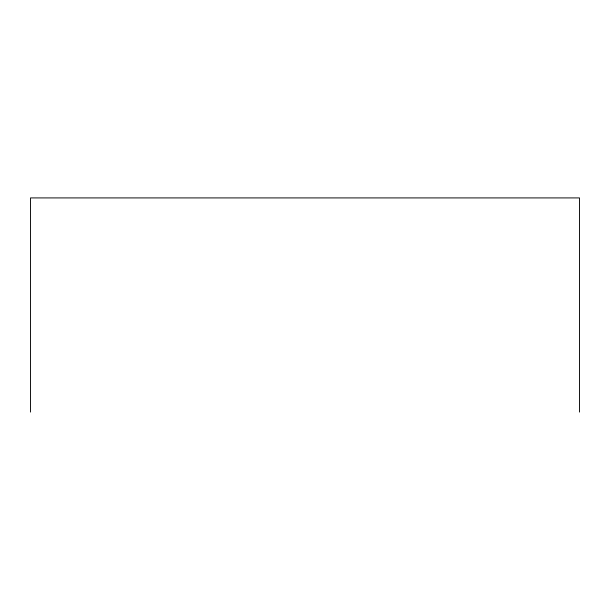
<?xml version="1.0" encoding="UTF-8"?>
<svg xmlns="http://www.w3.org/2000/svg" width="610" height="610" viewBox="0 0 610 610"><rect width="100%" height="100%" fill="white"/><g stroke="black" fill="none" stroke-linecap="round" stroke-linejoin="round"><path stroke-width="0.91" d="M579.5 412.086L579.5 197.915L30.5 197.915L30.5 412.086"/></g></svg>
